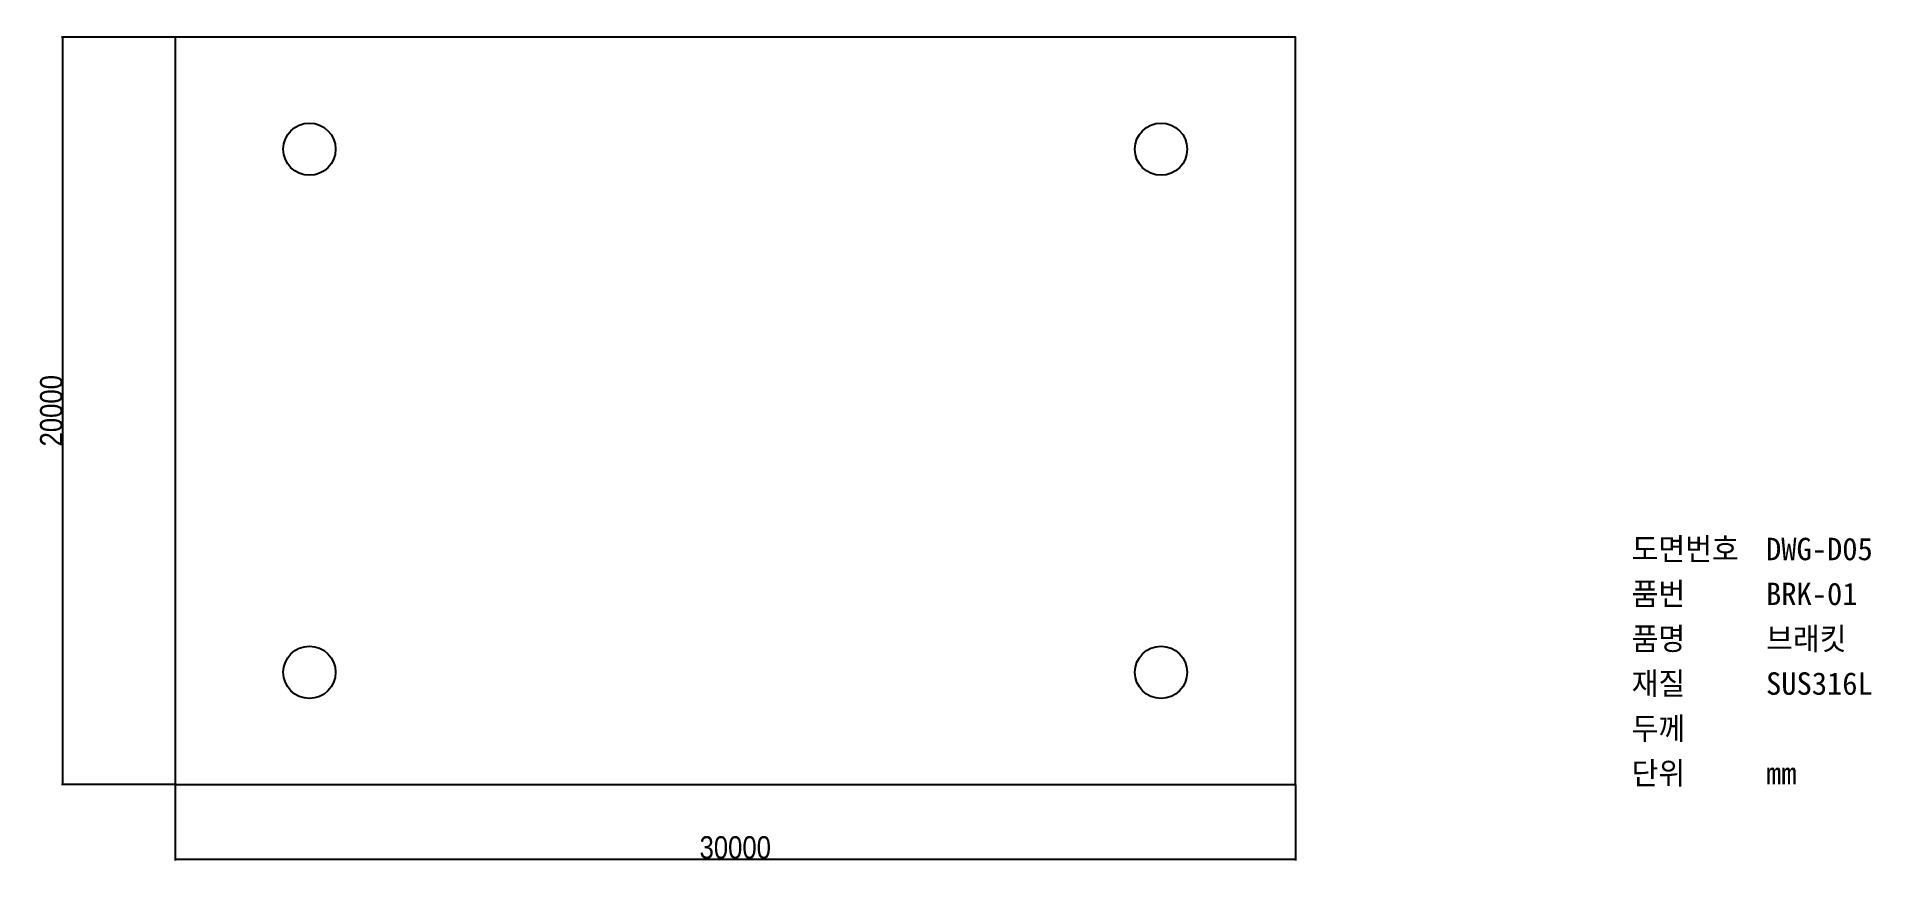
# Model space of a CAD drawing. Header units: millimetres. Extents: x -37 to 454, y -21 to 200.
import ezdxf

# ---------------------------------------------------------------- set-up
doc = ezdxf.new("R2010")
doc.units = ezdxf.units.MM
doc.styles.add('OpenSansCondensed-Light', font='OpenSansCondensed-Light.ttf')
doc.dimstyles.new('EZDXF', dxfattribs={"dimtxt": 0.25, "dimasz": 0.175, "dimexe": 0.375, "dimexo": 0.125, "dimgap": 0.1, "dimtad": 1, "dimlfac": 100, "dimzin": 12, "dimdsep": 46, "dimtxsty": 'OpenSansCondensed-Light', "dimblk": 'ARCHTICK', "dimcen": 2.5, "dimazin": 3, "dimtfac": 0.5, "dimtmove": 2, "dimatfit": 3})

# ---------------------------------------------------------------- blocks, each defined once
blk = doc.blocks.new('_ARCHTICK')
at = {"color": 0, "linetype": 'BYBLOCK', "const_width": 0.15}
blk.add_lwpolyline([(-0.5, -0.5), (0.5, 0.5)], dxfattribs=at)

msp = doc.modelspace()

# ---------------------------------------------------------------- linework, layer by layer
msp.add_lwpolyline([(0, 0), (300, 0), (300, 200), (0, 200)], close=True)
for centre in [(36, 170), (264, 170), (36, 30), (264, 30)]:
    msp.add_circle(centre, 7)

# ---------------------------------------------------------------- texts
for s, p in [('도면번호', (390, 60)), ('DWG-D05', (426, 60)), ('품번', (390, 48)), ('BRK-01', (426, 48)), ('품명', (390, 36)), ('브래킷', (426, 36)), ('재질', (390, 24)), ('SUS316L', (426, 24)), ('두께', (390, 12)), ('단위', (390, 0)), ('mm', (426, 0))]:
    msp.add_text(s, height=6).set_placement(p)

# ---------------------------------------------------------------- dimensions: what is measured, and where the dimension line sits
msp.add_linear_dim(base=(-30, 0), p1=(0, 0), p2=(0, 200), angle=90, dimstyle='EZDXF', override={"dimtxt": 6}).render()
msp.add_linear_dim(base=(0, -20), p1=(0, 0), p2=(300, 0), dimstyle='EZDXF', override={"dimtxt": 6}).render()

doc.saveas('drawing.dxf')
